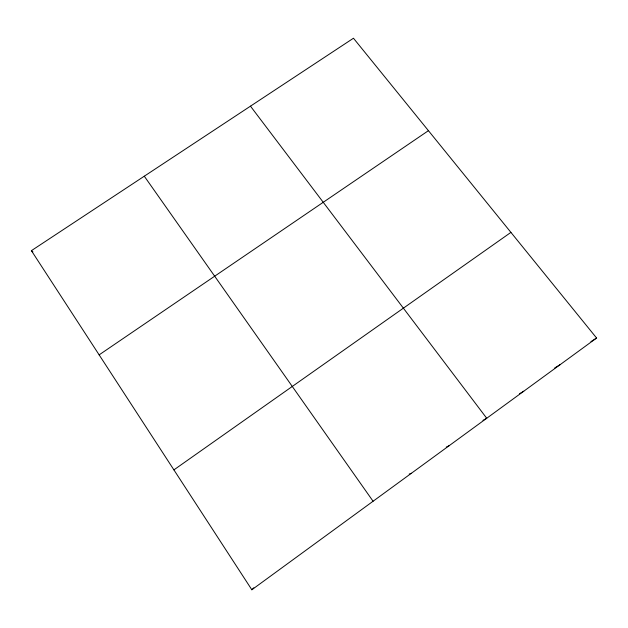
<?xml version="1.0" encoding="UTF-8"?>
<svg xmlns="http://www.w3.org/2000/svg" width="628" height="628" viewBox="0 0 628 628"><rect width="100%" height="100%" fill="white"/><g stroke="black" fill="none" stroke-linecap="round" stroke-linejoin="round"><path stroke-width="0.94" d="M251.844 589.77L596.6 338.037L353.462 38.23L31.4 250.666L251.844 589.77L253.814 587.792M173.909 469.877L510.917 232.384M99.138 354.867L428.429 130.671M590.956 341.601L596.6 338.037M554.634 368.024L560.38 364.476M519.56 393.709L523.76 391.22M482.948 420.368L486.724 418.264L250.47 106.163M446.273 447.105L449.271 445.613M409.205 474.077L411.387 473.269M31.4 250.666L32.923 251.883M144.291 176.201L373.079 501.246"/></g></svg>
